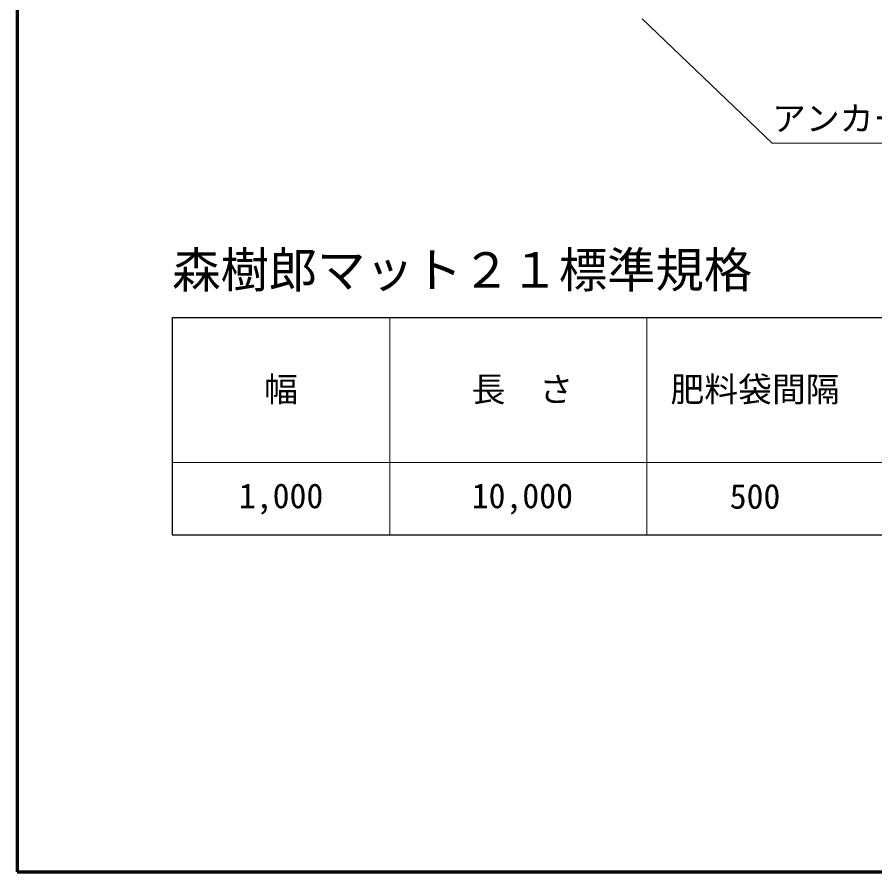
# Model space of a CAD drawing. Units: millimetres, scale not verified. Extents: x 200 to 8200, y 200 to 5825.
# Drawn here: x 200 to 1975, y 200 to 1969 of the extents above; entities that cross this region are included whole.
import ezdxf
from ezdxf.enums import TextEntityAlignment as Align

# ---------------------------------------------------------------- set-up
doc = ezdxf.new("R2010")
doc.units = ezdxf.units.MM
doc.header["$LTSCALE"] = 20
doc.layers.add('C-MTR', color=5, linetype='Continuous')
doc.layers.add('C-MTR-TXT', color=5, linetype='Continuous')
for name, color, linetype, lineweight in [('C-MTR-FRAM', 5, 'Continuous', 25), ('C-MTR-LINE', 5, 'Continuous', 13), ('C-STR-HTXT', 1, 'Continuous', 13), ('C-TTL', 2, 'Continuous', 70)]:
    doc.layers.add(name, color=color, linetype=linetype, lineweight=lineweight)
doc.styles.add('ＭＳ ゴシック', font='')
doc.styles.get('ＭＳ ゴシック').set_extended_font_data('MS Gothic')

msp = doc.modelspace()

# ---------------------------------------------------------------- linework, layer by layer
at = {"layer": 'C-MTR-FRAM'}
for p, q in [((520.78, 1347.23), (520.78, 897.23)), ((520.78, 1347.23), (4135.24, 1347.23)), ((520.78, 897.23), (4135.24, 897.23))]:
    msp.add_line(p, q, dxfattribs=at)
at = {"layer": 'C-MTR-LINE'}
for p, q in [((971.17, 1346.23), (971.17, 896.23)), ((1502.51, 1348.23), (1502.51, 898.23)), ((520.78, 1047.23), (3829.49, 1047.23))]:
    msp.add_line(p, q, dxfattribs=at)
at = {"layer": 'C-STR-HTXT'}
for p, q in [((1493.09, 1965.44), (1761.79, 1708.32)), ((1761.79, 1708.32), (2426.79, 1708.32))]:
    msp.add_line(p, q, dxfattribs=at)
at = {"layer": 'C-TTL'}
msp.add_lwpolyline([(200, 200), (8200, 200), (8200, 5740), (200, 5740)], close=True, dxfattribs=at)

# ---------------------------------------------------------------- texts
at = {"layer": 'C-MTR', "style": 'ＭＳ ゴシック'}
msp.add_text('森樹郎マット２１標準規格', height=73.31, dxfattribs=at).set_placement((520.78, 1387.23), align=Align.BOTTOM_LEFT)
at = {"layer": 'C-MTR-TXT', "style": 'ＭＳ ゴシック'}
for s, p in [('幅', (746.12, 1198.7)), ('長\u3000さ', (1245.26, 1198.7)), ('肥料袋間隔', (1726.69, 1198.7))]:
    msp.add_text(s, height=51.32, dxfattribs=at).set_placement(p, align=Align.MIDDLE_CENTER)
for s, p in [('1,000', (746.12, 937.23)), ('10,000', (1245.26, 937.23)), ('500', (1726.69, 936.23))]:
    msp.add_text(s, height=51.32, dxfattribs=at).set_placement(p, align=Align.BOTTOM_CENTER)
at = {"layer": 'C-STR-HTXT', "color": 7, "style": 'ＭＳ ゴシック'}
msp.add_text('アンカー φ9 L＝200', height=51.32, dxfattribs=at).set_placement((1761.79, 1718.32), align=Align.BOTTOM_LEFT)

doc.saveas('drawing.dxf')
